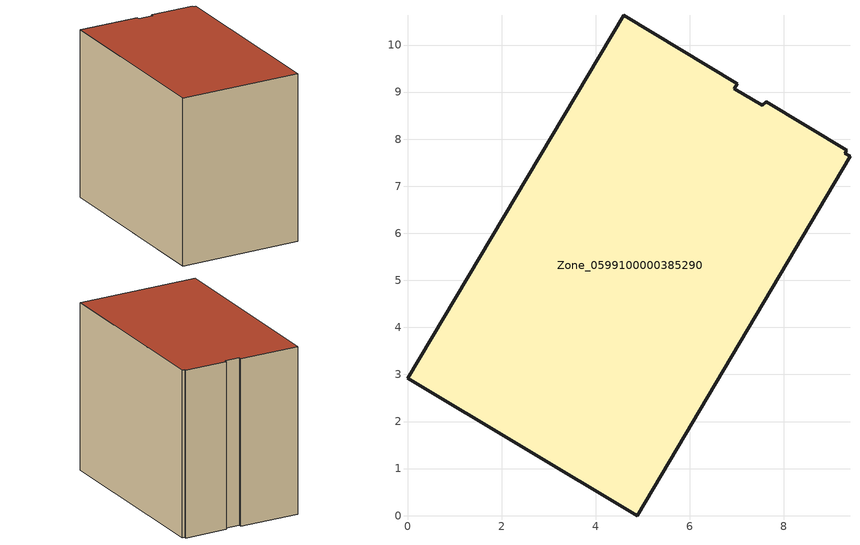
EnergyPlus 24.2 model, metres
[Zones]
Zone_0599100000385290
 floor ground (C_G): 0,2.92 4.59,10.63 7,9.18 6.94,9.07 7.54,8.72 7.62,8.8 9.33,7.77 9.29,7.7 9.4,7.63 4.88,0 z0
 wall outside (C_F): 4.59,10.63 0,2.92 4.88,0 9.4,7.63 9.29,7.7 9.33,7.77 7.62,8.8 7.54,8.72 6.94,9.07 7,9.18 4.59,10.63 z0:7.8
 roof outside (C_R): 4.88,0 9.4,7.63 9.29,7.7 9.33,7.77 7.62,8.8 7.54,8.72 6.94,9.07 7,9.18 4.59,10.63 0,2.92 z7.8
[BUILDING]
Pand.0599100000385290: North Axis=0; Terrain=City; Loads Convergence Tolerance Value=0.04; Temperature Convergence Tolerance Value=0.4; Solar Distribution=FullExterior; Maximum Number of Warmup Days=25; Minimum Number of Warmup Days=1
[Site:Location]
Rotterdam.The.Hague.AP_ZH_NLD Design_Conditions: Latitude=51.96; Longitude=4.45; Time Zone=1; Elevation=-4.5
[SITE:GROUNDTEMPERATURE:BUILDINGSURFACE]
18, 18, 18, 18, 18, 18, 18, 18, 18, 18, 18, 18
[MATERIAL] Thermal Absorptance=0.9; Solar Absorptance=0.7; Visible Absorptance=0.7
Name | Roughness | Thickness | Conductivity | Density | Specific Heat
G.TC.1946 | MediumSmooth | 0.15 | 1 | 540 | 1210
F.TC.1946 | Rough | 0.3 | 0.857143 | 1920 | 840
R.TC.1946 | MediumRough | 0.2 | 0.909091 | 1500 | 1000
[CONSTRUCTION]
C_G: G.TC.1946
C_F: F.TC.1946
C_R: R.TC.1946
[ZONE]
Zone_0599100000385290: Type=1; Multiplier=1; Ceiling Height=Autocalculate; Volume=Autocalculate; Floor Area=autocalculate; Part of Total Floor Area=Yes
[ZONEINFILTRATION:DESIGNFLOWRATE]
Infil_Zone_0599100000385290: Zone or ZoneList or Space or SpaceList=Zone_0599100000385290; Schedule=AlwaysOn; Design Flow Rate Calculation Method=Flow/Area; Flow Rate per Floor Area=0.003; Constant Term Coefficient=1; Temperature Term Coefficient=0; Velocity Term Coefficient=0; Velocity Squared Term Coefficient=0
[HVACTEMPLATE:ZONE:IDEALLOADSAIRSYSTEM]
Zone_0599100000385290: Maximum Heating Supply Air Temperature=50; Minimum Cooling Supply Air Temperature=13; Maximum Heating Supply Air Humidity Ratio=0.0156; Minimum Cooling Supply Air Humidity Ratio=0.0077; Heating Limit=NoLimit; Cooling Limit=NoLimit; Dehumidification Control Type=ConstantSensibleHeatRatio; Cooling Sensible Heat Ratio=0.7; Dehumidification Setpoint=60; Humidification Control Type=None; Humidification Setpoint=30; Outdoor Air Method=None; Outdoor Air Flow Rate per Person=0.00944; Outdoor Air Flow Rate per Zone Floor Area=0; Outdoor Air Flow Rate per Zone=0; Demand Controlled Ventilation Type=None; Outdoor Air Economizer Type=NoEconomizer; Heat Recovery Type=None; Sensible Heat Recovery Effectiveness=0.7; Latent Heat Recovery Effectiveness=0.65
[ZONECONTROL:THERMOSTAT]
ThermostatControl_Zone_0599100000385290: Zone or ZoneList=Zone_0599100000385290; Control Type Schedule=DualSetpointControlType; Control 1=Thermostat_Zone_0599100000385290; Temperature Difference Between Cutout And Setpoint=0
[THERMOSTATSETPOINT:DUALSETPOINT]
Thermostat_Zone_0599100000385290: Heating Setpoint Temperature Schedule=HeatingSetpoint_Zone_0599100000385290; Cooling Setpoint Temperature Schedule=CoolingSetpoint_Zone_0599100000385290
[SCHEDULE:COMPACT]
HeatingSetpoint_Zone_0599100000385290: Through: 12/31, For: AllDays, Until: 24:00, 21
CoolingSetpoint_Zone_0599100000385290: Through: 12/31, For: AllDays, Until: 24:00, 24
DualSetpointControlType: Through: 12/31, For: AllDays, Until: 24:00, 4
AlwaysOn: Through: 12/31, For: AllDays, Until: 24:00, 1
